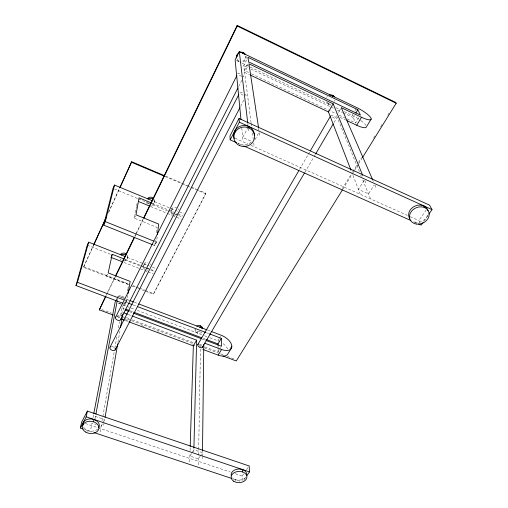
<?xml version="1.0" encoding="UTF-8"?>
<svg xmlns="http://www.w3.org/2000/svg" width="508" height="508" viewBox="0 0 508 508"><rect width="100%" height="100%" fill="white"/><g stroke="black" fill="none" stroke-linecap="round" stroke-linejoin="round"><path stroke-width="0.38" stroke-dasharray="2.54 1.91" d="M145.999 291.37L153.352 294.202L205.804 193.821L205.81 193.231L197.085 189.528M202.425 458.584L202.444 457.111M202.451 456.368L202.514 451.098M198.399 464.833L198.565 455.746M198.577 454.958L198.66 450.228M198.672 449.44L200.482 348.526L202.692 349.345M201.816 332.188A3.835 3.099 0.7 0 1 197.263 332.988L197.301 331.457M193.802 451.968L193.859 449.758L202.495 452.679L200.501 455.79M195.053 330.448L195.097 328.924M189.719 461.931L189.979 453.631M190.081 450.463L190.176 447.294M171.018 211.43L171.132 210.204M153.352 294.202L205.81 193.231M152.775 244.812L154.781 245.612L156.502 242.202L157.143 236.969M154.781 245.612L155.442 240.36M156.401 232.753L157.074 227.425L134.366 218.186L135.223 213.519M154.527 202.597L154.699 201.39M143.358 266.351L143.554 265.017M123.317 303.428L125.254 304.159L126.829 301.047L127.851 294.957M125.254 304.159L126.168 298.806M127.457 291.236L127.845 288.969M127.978 288.214L128.232 286.702M103.683 425.367L104.68 419.576L95.472 416.465L94.418 418.459M117.983 342.252L120.129 329.755M127.895 302.978L124.93 301.854L123.622 309.461L120.612 315.417L125.781 317.354M100.101 432.01L101.537 423.856M102.089 420.732L114.16 352.088M114.846 348.19L117.043 335.712M118.415 327.908L119.513 321.666M120.612 315.417L121.958 307.759L124.93 301.854M121.774 297.485L122.041 296.012M127.362 258.242L127.603 256.927M135.369 212.744L136.512 206.527M136.658 205.746L137.23 202.641M95.066 418.63L95.764 414.909M117.367 299.974L118.097 296.088L129.127 300.279M90.849 428.923L91.961 423.113L96.19 424.536M93.002 417.678L93.599 414.572M87.903 431.794L88.132 430.619M128.619 284.429L106.686 275.99L107.347 272.999M128.346 284.582L83.483 267.316L93.536 245.091M108.661 212.033L119.513 188.316M83.483 267.316L93.694 245.015M108.509 212.642L119.704 188.182M106.686 275.99L107.575 274.142M134.366 218.186L135.979 214.821M105.835 295.834L115.189 276.568M134.944 235.896L135.979 233.756M136.328 233.045L143.256 218.77M106.959 294.183L115.272 277.07M135.026 236.417L135.719 234.994M136.061 234.277L143.339 219.304M117.215 297.866L118.097 296.088M248.628 72.479L244.348 70.46L243.732 65.716L247.612 58.007M125.527 302.584L127.089 299.479M154.965 244.157L156.68 240.754M244.348 70.46L248.66 61.925M121.069 316.554L122.079 314.56M251.092 122.682L244.596 72.403L248.272 65.138M238.652 86.525L241.878 80.156M240.601 106.305L243.865 99.968M248.228 127L242.729 137.42L252.266 141.707M101.124 426.193L102.546 423.545M102.902 422.885L104.68 419.576M255.111 139.56L259.194 131.972M299.568 169.38L307.911 155.01M308.305 154.324L309.899 151.587M338.55 112.395L341.306 107.683M304.87 172.333L313.671 157.309M314.071 156.623L315.271 154.572M334.074 122.472L336.474 118.377M209.836 337.731L217.97 340.805L219.069 338.957M219.437 338.341L220.536 336.499M344.354 111.677L352.171 115.379L352.946 114.084M354.87 110.846L356.413 108.255M358.845 117.71L355.67 122.993L353.155 117.519L354.324 115.564M204.832 346.9L218.129 351.873L219.253 350.006M219.627 349.383L220.751 347.516M342.252 188.633L352.266 172.472M352.685 171.799L356.864 165.062M358.534 162.369L361.455 157.658M373.558 138.125L375.228 135.433M380.657 126.676L382.327 123.984M387.756 115.227L389.426 112.535M342.748 189.376L352.774 173.228M353.187 172.555L354.444 170.536M354.857 169.863L358.197 164.478M358.616 163.805L361.956 158.42M191.484 453.511L189.903 456.013L198.507 458.902L200.101 456.413M191.884 452.882L193.859 449.758M364.103 180.372L358.413 189.376L368.484 193.904L374.218 184.956M242.386 480.517L242.176 476.034L243.916 473.513M246.532 469.735L249.142 465.957M420.224 223.164L418.903 220.548L426.009 210.28M243.77 480.13L245.961 476.987M423.894 221.272L427.939 215.462M84.607 429.444L93.396 432.365M233.204 478.936L240.36 481.317M85.344 423.488L230.168 472.008M235.42 473.767L242.176 476.034M117.1 316.503L120.059 317.608M125.241 319.538L130.423 321.469M141.522 325.615L143.745 326.441M157.81 331.686L159.29 332.238M192.602 344.665L195.561 345.77M125.241 320.478L128.2 321.583M128.289 314.522L131.261 315.633M126.524 317.627L129.477 318.732M132.429 319.837L194.488 343.033M199.663 344.97L201.143 345.523M101.822 309.512L111.474 313.119M117.418 315.335L120.383 316.446M123.355 317.551L130.778 320.326M131.521 320.605L193.148 343.618M199.092 345.84L201.314 346.672M204.286 347.777L219.875 353.6M220.618 353.879L223.59 354.99M227.305 356.375L235.471 359.423M121.958 307.759L124.174 308.591M130.086 310.82L133.045 311.931M203.238 338.36L205.454 339.192M129.553 311.69L132.518 312.807M202.216 339.02L205.181 340.138M133.083 304.946L136.792 306.349M206.502 332.753L208.725 333.591M118.834 303.378L126.232 306.172M126.975 306.451L134.372 309.245M137.331 310.363L201.701 334.664M204.661 335.782L206.877 336.614M134.277 302.235L137.96 303.632M207.912 330.194L210.877 331.324M124.885 300.311L126.829 301.047M83.668 266.649L129.197 284.182M132.874 285.598L135.807 286.728M136.544 287.007L138.748 287.858M139.478 288.138L144.621 290.119M145.358 290.398L153.435 293.51M132.023 285.991L137.173 287.973M137.909 288.258L145.263 291.084M87.281 245.193L110.89 254.457M124.543 259.81L145.383 267.989M146.056 268.256L148.755 269.31M150.832 270.129L155.023 271.774M123.977 262.452L147.39 271.615M148.12 271.901L153.245 273.907M127.356 257.391L146.863 265.062M147.536 265.328L149.568 266.129M152.317 267.208L156.521 268.865M125.425 259.474L140.087 265.227M140.818 265.519L145.948 267.532M146.679 267.818L154.013 270.694M154.489 241.395L156.502 242.202M150.686 206.527L166.783 213.176M167.513 213.474L171.907 215.29M172.637 215.595L181.419 219.221M154.54 201.663L174.695 210.033M175.393 210.318L177.489 211.188M179.61 212.071L184.671 214.173M152.26 203.289L177.184 213.614M177.921 213.919L183.051 216.046M114.484 188.957L137.833 198.622M138.563 198.92L146.59 202.248M147.301 202.54L149.428 203.416M152.971 204.883L167.386 210.852M168.11 211.15L174.479 213.785M175.177 214.078L177.267 214.941M178.714 215.538L182.321 217.037M165.837 176.244L181.826 183.039M182.55 183.35L190.544 186.747M191.275 187.052L196.361 189.217M165.043 176.505L186.874 185.782M187.604 186.093L190.513 187.331M191.243 187.636L205.804 193.821M238.011 143.345L242.329 145.275M413.741 221.793L416.458 223.006M235.02 138.227L248.05 144.056M250.946 145.352L407.321 215.36M410.216 216.662L418.903 220.548M244.596 72.403L249.612 74.771M340.049 117.392L345.599 120.009M243.732 65.716L248.025 67.748M250.882 69.101L330.27 106.686M330.987 107.023L333.845 108.375M337.42 110.071L342.43 112.439M343.141 112.782L353.155 117.519M251.485 73.825L336.404 113.9M339.255 115.252L346.392 118.618M347.104 118.955L355.67 122.993M236.512 60.56L239.312 61.881L239.204 60.973A4.699 4.604 -30.3 0 1 236.855 58.35M242.17 63.24L330.848 105.277M335.826 107.633L340.798 109.988M372.745 179.978L373.374 181.426M374.942 185.033L376.498 188.62M364.801 180.442L366.268 183.991M336.582 115.761L359.537 171.99M360.731 174.911L361.328 176.371M362.82 180.023L370.269 198.279M328.308 103.232L328.714 104.261M352.99 175.362L360.089 193.719M258.718 128.835L258.953 130.404M259.309 132.74L259.772 135.827M246.075 57.34L245.948 56.445A4.699 4.604 -30.3 0 1 241.573 61.405M251.193 123.463L251.6 126.606M252.412 132.893L253.225 139.179M253.714 142.977L254.14 146.272M247.86 123.85L248.044 125.425M248.412 128.524L248.685 130.81M241.808 128.022L243.11 141.332M235.458 479.685L235.502 480.892M218.046 346.088L218.078 348.259M218.091 348.983L218.129 351.873M251.282 141.992A10.37 9.703 -8.8 0 1 237.719 143.008M427.704 215.278A10.065 8.338 -23.5 0 1 413.061 221.494M120.86 303.676A3.962 3.238 8.4 0 1 117.939 302.92M117.132 298.329A3.962 3.238 8.4 0 0 116.376 299.86L116.656 298.387A3.95 3.232 8.4 0 0 116.675 299.231M120.771 297.224A3.962 3.238 8.4 0 1 123.412 298.577M199.555 344.075A2.654 1.492 30.7 0 1 201.867 345.364M116.948 316.738A2.75 1.594 25.8 0 1 119.977 318.135M111.512 346.5A2.908 1.784 26 0 1 114.725 347.967M245.631 477.418A7.868 5.594 -2.1 0 1 232.404 477.838M97.771 429.012A8.325 6.115 6.9 0 1 83.502 427.171M217.97 340.805A11.576 6.407 31.6 0 1 219.983 341.694M223.126 343.681A11.576 6.407 31.6 0 1 227.755 349.085M197.263 332.988A3.835 3.099 0.7 0 1 195.091 329.641M200.222 331.565A3.823 3.092 0.7 0 1 195.32 329.711M118.135 296.285A3.95 3.232 8.4 0 1 124.193 297.859M245.847 56.153A4.712 4.616 -29.6 0 1 240.468 62.255M239.312 61.881A4.712 4.616 -29.6 0 1 236.715 58.071M352.171 115.379A13.748 3.315 30 0 1 360.534 120.307M361.055 120.688A13.748 3.315 30 0 1 365.9 125.336M330.987 104.673A4.655 4.267 -31.1 0 1 326.587 101.784M334.943 100.095A4.642 4.255 -31.3 0 1 334.493 101.181M329.4 103.581A4.642 4.255 -31.3 0 1 326.644 101.778M326.619 97.428A4.642 4.255 -31.3 0 1 327.336 96.469M330.981 115.557A3.156 0.787 29.7 0 1 334.239 116.237A3.156 0.787 29.7 0 1 336.093 118.548A3.156 0.787 29.7 0 1 331.565 116.288M243.288 75.717A3.289 0.851 27.8 0 1 242.97 76.721M241.681 76.365A3.289 0.851 27.8 0 1 237.871 73.654A3.289 0.851 27.8 0 1 241.452 74.409M245.091 94.247A3.518 0.978 27.9 0 1 245.758 95.872M243.103 95.193A3.518 0.978 27.9 0 1 239.827 92.583A3.518 0.978 27.9 0 1 242.837 92.881M177.368 213.716A3.962 3.505 5.7 0 1 175.463 214.319M172.561 213.506A3.962 3.505 5.7 0 1 171.666 208.921A3.962 3.505 5.7 0 1 176.651 207.658M178.244 208.839A3.962 3.505 5.7 0 1 178.74 209.652M154.451 199.555A4.007 3.55 9.8 0 1 152.235 204.095M149.193 203.962A4.007 3.55 9.8 0 1 147.561 202.775M148.749 268.624A3.81 3.219 7.1 0 1 147.79 268.802M144.99 268.053A3.81 3.219 7.1 0 1 143.815 264.211A3.81 3.219 7.1 0 1 147.841 262.407M150.355 263.754A3.81 3.219 7.1 0 1 151.092 265.328M127.33 255.238A3.848 3.258 9.9 0 1 125.298 259.417M175.355 215.551A3.975 3.512 5.6 0 1 174.32 215.506M172.447 214.732A3.975 3.512 5.6 0 1 171.132 210.979A3.975 3.512 5.6 0 1 174.517 208.547M153.772 199.923A4.013 3.556 9.7 0 1 151.054 205.505M147.371 203.981A4.013 3.556 9.7 0 1 146.602 201.314M127.089 256.553A3.861 3.264 9.9 0 1 124.085 260.921M121.241 260.159A3.861 3.264 9.9 0 1 120.015 258.769M147.606 270.142A3.816 3.226 7 0 1 146.615 270.097M144.799 269.386A3.816 3.226 7 0 1 143.459 265.932A3.816 3.226 7 0 1 146.666 263.696"/><path stroke-width="0.76" d="M202.527 450.31L203.784 344.424M200.489 327.381L200.52 325.857A3.823 3.092 0.7 0 0 196.698 326.117M193.897 448.177L196.64 340.157L132.004 315.913M190.202 446.5L193.345 345.865L196.64 340.157M157.423 234.702L158.731 224.111L135.979 214.821L139.065 197.822L151.53 202.984M128.105 293.446L130.137 281.394L108.166 272.91L112.23 254.298L123.958 258.902M105.08 417.233L117.71 343.814M120.536 327.412L122.815 314.135M95.91 414.134L117.221 300.749M93.574 421.805L94.018 419.468M93.745 413.798L115.17 302L116.046 300.228M83.198 428.974L80.385 428.034L86.201 416.833L87.37 411.08L249.142 465.957L249.498 471.907L246.844 475.717M82.798 424.802L83.28 422.459M80.385 428.034L81.591 422.231L87.37 411.08M120.034 187.458L131.68 161.728L164.382 175.628M113.398 315.119L99.333 309.874L105.486 296.551M105.289 221.609L153.822 241.122L152.102 244.545L103.67 225.127L105.289 221.609L114.516 185.045L152.413 200.781M103.67 225.127L113.024 188.347L114.516 185.045M88.652 242.157L77.457 282.321L124.238 300.063L122.676 303.187L75.984 285.534L87.281 245.193L88.652 242.157L125.298 256.578M93.859 244.373L106.032 217.78M119.844 187.598L131.68 161.728M94.024 244.297L105.543 219.113M75.984 285.534L77.457 282.321M111.379 256.096L112.23 254.298M115.538 275.857L134.252 237.325M143.605 218.059L237.173 25.4L395.688 102.432L396.196 103.245L362.375 157.747M99.333 309.874L105.918 296.323M115.621 276.352L134.677 237.134M144.037 217.875L237.249 26.041L237.173 25.4M372.428 179.254L341.306 107.683L361.499 117.272A13.824 3.181 29.9 0 0 370.954 118.059A13.824 3.181 29.9 0 0 356.8 107.607L239.281 51.492L235.115 59.893L240.957 119.412M115.583 317.265L122.695 303.086M124.473 299.542L152.216 244.259M153.994 240.716L236.874 75.559M120.371 319.938L237.934 87.935M110.052 347.129L238.824 94.444M115.119 349.961L239.871 107.709M428.847 214.16L432.016 209.607L429.558 205.143L239.02 118.459L229.953 135.953L230.181 139.852L236.588 142.71M230.181 139.852L239.363 122.193L239.02 118.459M350.996 170.199L328.454 111.931L333.146 103.803L248.945 63.818L258.604 128.054M197.828 344.595L298.767 170.751M310.293 150.901L330.562 115.995M202.463 347.18L304.47 173.012M315.671 153.892L333.273 123.838M218.04 345.364L218.015 343.922L221.329 338.366L209.467 333.87M355.873 112.96L357.822 109.703L247.961 57.309L248.66 61.925L360.432 115.068L357.822 109.703M203.429 349.625L218.18 355.117L221.564 349.504A11.627 6.35 31.5 0 0 231.832 346.316A11.627 6.35 31.5 0 0 221.266 335.267L211.62 331.603M346.989 120.663L356.699 125.241L361.499 117.272M230.702 348.069L231.832 346.221M231.546 347.942L228.162 353.492A11.576 6.407 31.6 0 1 218.18 355.117M371.17 119.069L366.389 126.898A13.748 3.315 30 0 1 356.699 125.241M342.335 190.049L236.271 360.959L222.949 355.987M423.005 222.561L421.215 225.133L418.497 223.92M94.145 432.619L231.699 478.434M86.201 416.833L249.498 471.907M121.539 319.1L124.504 320.205M128.943 321.856L193.345 345.865M123.831 312.845L127.546 314.242M204.546 343.122L221.564 349.504M125.654 309.15L129.35 310.54M133.782 312.21L201.759 337.801M206.191 339.471L218.015 343.922M125.101 310.02L128.81 311.41M133.261 313.087L201.479 338.741M205.924 340.417L221.494 346.272L221.329 338.366M128.638 303.257L132.347 304.667M137.535 306.629L205.759 332.467M129.864 300.558L133.547 301.955M138.697 303.911L207.169 329.914M110.808 257.296L122.511 261.88M138.246 201.384L149.955 206.223M131.559 162.281L164.313 176.193M243.77 145.917L410.889 220.523M239.363 122.193L432.016 209.607M250.33 75.108L328.454 111.931M237.249 26.041L396.196 103.245M423.799 205.88L424.764 207.683M332.829 95.358L333.254 96.368A4.655 4.267 -31.1 0 0 332.156 96.012M333.146 103.803L362.699 175.349M243.37 52.616L243.491 53.505M248.698 126.428L248.882 127.965M239.281 51.492L247.764 123.063M237.096 54.813L237.192 55.702M234.747 131.077L234.861 132.626M242.443 469.525L242.564 471.938M234.232 138.506A10.37 9.703 -8.8 0 1 242.741 125.578A10.37 9.703 -8.8 0 1 254.362 135.75M409.677 218.631A10.065 8.338 -23.5 0 1 415.169 205.994A10.065 8.338 -23.5 0 1 428.022 210.82M199.53 327.133A3.835 3.099 0.7 0 1 202.013 328.416M202.476 346.329A2.654 1.492 30.7 0 1 201.136 347.758A2.654 1.492 30.7 0 1 198.152 346.094A2.654 1.492 30.7 0 1 198.469 344.094M120.51 319.1A2.75 1.594 25.8 0 1 117.348 320.072A2.75 1.594 25.8 0 1 115.907 316.973M115.087 348.494A2.908 1.784 26 0 1 113.875 350.59A2.908 1.784 26 0 1 110.293 348.952A2.908 1.784 26 0 1 110.903 346.583M236.798 56.858A4.712 4.616 -29.6 0 1 237.871 54.686M242.329 53.124A4.712 4.616 -29.6 0 1 244.507 54.166M82.868 425.602A8.325 6.115 6.9 0 1 91.884 418.979A8.325 6.115 6.9 0 1 98.8 427.666M231.089 475.126A7.868 5.594 -2.1 0 1 239.465 469.005A7.868 5.594 -2.1 0 1 246.634 475.596M200.514 325.857A3.823 3.092 0.7 0 1 202.717 328.403M329.375 95.187A4.642 4.255 -31.3 0 1 334.493 96.831M236.62 57.169A4.699 4.604 -30.3 0 1 238.696 52.984M239.795 52.432A4.699 4.604 -30.3 0 1 245.186 54.178M147.599 198.444A4.007 3.55 9.8 0 1 153.213 198.031M120.733 254.222A3.848 3.258 9.9 0 1 126.111 253.841M148.152 199.009A4.013 3.556 9.7 0 1 153.035 199.225M121.177 254.959A3.861 3.264 9.9 0 1 125.863 255.149M239.478 145.536A10.42 9.735 -8.7 0 0 254.591 136.042A10.42 9.735 -8.7 0 0 238.525 128.695A10.42 9.735 -8.7 0 0 239.478 145.536M416.198 224.015A10.109 8.363 -23.4 0 0 429 212.636A10.109 8.363 -23.4 0 0 412.826 209.855A10.109 8.363 -23.4 0 0 416.198 224.015M233.794 481.298A7.893 5.601 -2.1 0 0 246.767 478.009A7.893 5.601 -2.1 0 0 236.557 471.735A7.893 5.601 -2.1 0 0 233.794 481.298M85.7 432.079A8.357 6.121 6.8 0 0 98.889 428.485A8.357 6.121 6.8 0 0 87.224 421.583A8.357 6.121 6.8 0 0 85.7 432.079"/></g></svg>
